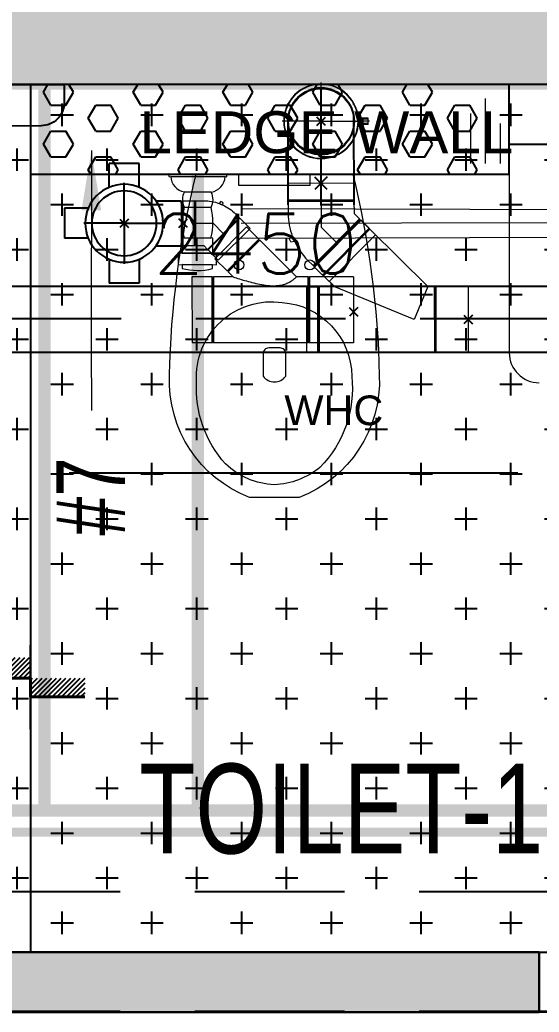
# Model space of a CAD drawing. Header units: millimetres. Extents: x 1135099 to 1230264, y -5736945 to -5695799.
# Drawn here: x 1197473 to 1198341, y -5723475 to -5721817 of the extents above; entities that cross this region are included whole.
import ezdxf
from ezdxf.lldxf.tags import DXFTag

# ---------------------------------------------------------------- set-up
doc = ezdxf.new("R2010")
doc.units = ezdxf.units.MM
doc.header["$LTSCALE"] = 1000
doc.header["$MEASUREMENT"] = 0
for name, pattern in [('2BHK-A - FRONT$1$AUDIT_D_120904163729-0', [0]), ('2BHK-A - FRONT$1$HIDDEN', [0.375, 0.25, -0.125]), ('AUDIT_D_120904163729-0', [0]), ('T8(T9 IS SIMILAR) - DIMENSION & TEXTING$0$CENTERX2', [101.6, 63.5, -12.7, 12.7, -12.7]), ('T8(T9 IS SIMILAR) - DIMENSION & TEXTING$0$HIDDEN', [0.375, 0.25, -0.125]), ('T8(T9 IS SIMILAR) - DIMENSION & TEXTING$1$AUDIT_D_120904163729-0', [0]), ('T8(T9 IS SIMILAR)$0$$0$HIDDEN', [0.375, 0.25, -0.125]), ('T8_REFUGE COLUMNS$0$CENTER2', [1.125, 0.75, -0.125, 0.125, -0.125])]:
    doc.linetypes.add(name, pattern=pattern)
doc.layers.get('0').update_dxf_attribs({"linetype": 'AUDIT_D_120904163729-0'})
for name, color, linetype in [('2BHK-A - FRONT$0$$0$LEDGE WALL', 5, 'Continuous'), ('2BHK-A - FRONT$0$A-TOI SUNK 50MM', 8, 'Continuous'), ('2BHK-A - FRONT$0$ANNO', 7, 'Continuous'), ('2BHK-A - FRONT$0$ELEV.', 5, 'Continuous'), ('2BHK-A - FRONT$0$LEDGE WALL', 5, 'Continuous'), ('2BHK-A - FRONT$1$A-HATCH -160', 251, '2BHK-A - FRONT$1$AUDIT_D_120904163729-0'), ('2BHK-A - FRONT$1$APT PLANS-typ$0$TILEDROP', 3, 'Continuous'), ('T8(T9 IS SIMILAR) - DIMENSION & TEXTING$0$A-DIMENSIONS', 2, 'T8(T9 IS SIMILAR) - DIMENSION & TEXTING$0$HIDDEN'), ('T8(T9 IS SIMILAR) - DIMENSION & TEXTING$0$A-PLUMBING', 7, 'T8(T9 IS SIMILAR) - DIMENSION & TEXTING$1$AUDIT_D_120904163729-0'), ('T8(T9 IS SIMILAR) - DIMENSION & TEXTING$0$pl-110 dia soil pipe', 1, 'Continuous'), ('T8(T9 IS SIMILAR) - DIMENSION & TEXTING$0$pl-110 dia soil pipe1', 1, 'Continuous'), ('T8(T9 IS SIMILAR) - DIMENSION & TEXTING$0$pl-75 dia waste pipe', 3, 'Continuous'), ('T8(T9 IS SIMILAR) - DIMENSION & TEXTING$0$PL-FITTINGS', 5, 'Continuous'), ('T8(T9 IS SIMILAR) - DIMENSION & TEXTING$0$U-TI-75MM WASTE WATER PIPE', 3, 'Continuous'), ('T8(T9 IS SIMILAR) - DIMENSION & TEXTING$0$U-TI-TEXT', 7, 'Continuous'), ('T8(T9 IS SIMILAR) - DIMENSION & TEXTING$0$U-TI-WS', 5, 'Continuous'), ('T8(T9 IS SIMILAR)$0$S-BEAM', 20, 'T8(T9 IS SIMILAR)$0$$0$HIDDEN'), ('T8_REFUGE COLUMNS$0$A-CENTERLINE', 193, 'T8_REFUGE COLUMNS$0$CENTER2'), ('T8_REFUGE COLUMNS$1$A-RCC COLS', 3, 'Continuous'), ('T8_TYPICAL COLUMNS$0$A-RCC COLS', 3, 'Continuous')]:
    doc.layers.add(name, color=color, linetype=linetype)
for name, color, linetype, lineweight in [('2BHK-A - FRONT$1$$0$a-TOI-fixtures', 251, 'Continuous', 0), ('2BHK-A - FRONT$1$a-TOI-fixtures', 251, 'Continuous', 0), ('2BHK-A - FRONT$1$A-WALL- 160', 6, 'Continuous', 30), ('T8(T9 IS SIMILAR) - DIMENSION & TEXTING$0$furn-1', 7, 'Continuous', 0), ('T8(T9 IS SIMILAR) - DIMENSION & TEXTING$0$pl-50dia waste pipe1', 6, 'Continuous', 0), ('T8(T9 IS SIMILAR) - DIMENSION & TEXTING$0$U-TI-FIXTURE', 161, 'Continuous', 25), ('T8(T9 IS SIMILAR) - DIMENSION & TEXTING$0$U-TI-WS-HOT', 1, 'T8(T9 IS SIMILAR) - DIMENSION & TEXTING$0$DASHDOT', 30), ('T8(T9 IS SIMILAR) - DIMENSION & TEXTING$1$a-Text', 4, 'Continuous', 0), ('T8(T9 IS SIMILAR) - DIMENSION & TEXTING$1$R0-18-10-2014-T1-1st Podium Floor Plan$0$Text', 2, 'Continuous', 0), ('T8(T9 IS SIMILAR)$0$D&W', 8, 'Continuous', 25)]:
    doc.layers.add(name, color=color, linetype=linetype, lineweight=lineweight)
doc.layers.add('A-RERA CARPET AREA', color=30, linetype='Continuous', plot=False)
doc.layers.add('T8(T9 IS SIMILAR) - DIMENSION & TEXTING$0$GEB-BEZUG', color=2, linetype='Continuous', lineweight=25, true_color=0xffff00)
doc.layers.add('T8_REFUGE COLUMNS$1$COL-HATCH', color=7, linetype='Continuous', lineweight=25, true_color=0xa3a3a3)
doc.styles.add('2BHK-A - FRONT$0$arial', font='sanss___.ttf')
doc.styles.add('T8(T9 IS SIMILAR) - DIMENSION & TEXTING$0$arial', font='sanss___.ttf')
doc.styles.add('T8(T9 IS SIMILAR) - DIMENSION & TEXTING$0$Romans 1', font='romans.shx', dxfattribs={"height": 100})
doc.styles.add('T8(T9 IS SIMILAR) - DIMENSION & TEXTING$1$ARIAL ARROW', font='swisscl.ttf')
doc.styles.add('T8(T9 IS SIMILAR) - DIMENSION & TEXTING$1$Tahoma', font='tahoma.ttf')
tags = doc.linetypes.add('T8(T9 IS SIMILAR) - DIMENSION & TEXTING$0$DASHDOT', pattern=[1, 0.5, -0.25, 0, -0.25]).pattern_tags.tags
tags[10:11] = [DXFTag(74, 4), DXFTag(75, 0), DXFTag(340, '0'), DXFTag(46, 1.0), DXFTag(50, 0.0), DXFTag(44, 0.0), DXFTag(45, 0.0)]
tags[8:9] = [DXFTag(74, 4), DXFTag(75, 0), DXFTag(340, '0'), DXFTag(46, 1.0), DXFTag(50, 0.0), DXFTag(44, 0.0), DXFTag(45, 0.0)]
tags[6:7] = [DXFTag(74, 4), DXFTag(75, 0), DXFTag(340, '0'), DXFTag(46, 1.0), DXFTag(50, 0.0), DXFTag(44, 0.0), DXFTag(45, 0.0)]
tags[4:5] = [DXFTag(74, 4), DXFTag(75, 0), DXFTag(340, '0'), DXFTag(46, 1.0), DXFTag(50, 0.0), DXFTag(44, 0.0), DXFTag(45, 0.0)]
doc.dimstyles.new('T8(T9 IS SIMILAR) - DIMENSION & TEXTING$0$ALPINE S', dxfattribs={"dimscale": 0, "dimtxt": 100, "dimasz": 75, "dimexe": 0, "dimexo": 0, "dimgap": 75, "dimtad": 1, "dimdec": 0, "dimzin": 0, "dimdsep": 46, "dimtxsty": 'T8(T9 IS SIMILAR) - DIMENSION & TEXTING$0$Romans 1', "dimblk": 'T8(T9 IS SIMILAR) - DIMENSION & TEXTING$0$_ArchTick', "dimcen": 0.09, "dimclrd": 256, "dimclre": 256, "dimclrt": 7, "dimadec": 0, "dimazin": 0, "dimtfac": 1, "dimtdec": 0, "dimtofl": 0, "dimtmove": 1, "dimatfit": 0, "dimldrblk": 'T8(T9 IS SIMILAR) - DIMENSION & TEXTING$0$_Open90', "dimfxl": 1, "dimtolj": 1, "dimtzin": 0, "dimarcsym": 0})
doc.dimstyles.new('T8(T9 IS SIMILAR) - DIMENSION & TEXTING$1$SAMATA STD', dxfattribs={"dimtxt": 100, "dimasz": 50, "dimexe": 50, "dimexo": 50, "dimgap": 10, "dimtad": 0, "dimdec": 0, "dimrnd": 5, "dimzin": 0, "dimdsep": 46, "dimtxsty": 'T8(T9 IS SIMILAR) - DIMENSION & TEXTING$1$Tahoma', "dimblk": 'T8(T9 IS SIMILAR) - DIMENSION & TEXTING$1$_Origin2', "dimcen": -50, "dimdle": 50, "dimclrd": 7, "dimclre": 7, "dimclrt": 7, "dimadec": 0, "dimazin": 0, "dimtfac": 1, "dimtdec": 0, "dimtmove": 1, "dimatfit": 3, "dimfxl": 150, "dimtfill": 1, "dimtolj": 1, "dimtzin": 0, "dimlwd": -1, "dimlwe": -1, "dimarcsym": 0})

# ---------------------------------------------------------------- blocks, each defined once
blk = doc.blocks.new('T8(T9 IS SIMILAR) - DIMENSION & TEXTING$0$_ArchTick')
at = {"color": 0, "linetype": 'ByBlock', "const_width": 0.15}
blk.add_lwpolyline([(-0.5, -0.5), (0.5, 0.5)], dxfattribs=at)
blk = doc.blocks.new('*D603')
at = {"layer": 'T8(T9 IS SIMILAR) - DIMENSION & TEXTING$0$A-DIMENSIONS', "linetype": 'T8(T9 IS SIMILAR) - DIMENSION & TEXTING$0$HIDDEN', "lineweight": -2, "transparency": 16777216}
for p, q in [((1196642.3, -5721924.4), (1196642.3, -5722316.2)), ((1199092.3, -5721924.1), (1199092.3, -5722316.2))]:
    blk.add_line(p, q, dxfattribs=at)
at = {"layer": 'T8(T9 IS SIMILAR) - DIMENSION & TEXTING$0$A-DIMENSIONS', "lineweight": -2, "transparency": 16777216}
blk.add_line((1196642.3, -5722316.2), (1199092.3, -5722316.2), dxfattribs=at)
at = {"layer": 'T8(T9 IS SIMILAR) - DIMENSION & TEXTING$0$A-DIMENSIONS', "linetype": 'ByBlock', "lineweight": -2, "transparency": 16777216, "xscale": 75, "yscale": 75, "zscale": 75, "rotation": 180}
blk.add_blockref('T8(T9 IS SIMILAR) - DIMENSION & TEXTING$0$_ArchTick', (1196642.3, -5722316.2), dxfattribs=at)
at = {"layer": 'T8(T9 IS SIMILAR) - DIMENSION & TEXTING$0$A-DIMENSIONS', "linetype": 'ByBlock', "lineweight": -2, "transparency": 16777216, "xscale": 75, "yscale": 75, "zscale": 75}
blk.add_blockref('T8(T9 IS SIMILAR) - DIMENSION & TEXTING$0$_ArchTick', (1199092.3, -5722316.2), dxfattribs=at)
at = {"layer": 'T8(T9 IS SIMILAR) - DIMENSION & TEXTING$0$A-DIMENSIONS', "color": 7, "linetype": 'ByBlock', "transparency": 16777216, "insert": (1197867.3, -5722191.2), "char_height": 100, "attachment_point": 5, "style": 'T8(T9 IS SIMILAR) - DIMENSION & TEXTING$0$Romans 1'}
blk.add_mtext('\\A1;2450', dxfattribs=at)
blk = doc.blocks.new('T8(T9 IS SIMILAR) - DIMENSION & TEXTING$0$_Open90')
at = {"color": 0, "linetype": 'ByBlock', "lineweight": -2}
for p, q in [((-0.5, 0.5), (0, 0)), ((0, 0), (-1, 0)), ((0, 0), (-0.5, -0.5))]:
    blk.add_line(p, q, dxfattribs=at)
blk = doc.blocks.new('T8(T9 IS SIMILAR) - DIMENSION & TEXTING$0$Einfügepunkt')
at = {"layer": 'T8(T9 IS SIMILAR) - DIMENSION & TEXTING$0$GEB-BEZUG'}
for p, q in [((-7.1, -7.1), (7.1, 7.1)), ((-7.1, 7.1), (7.1, -7.1))]:
    blk.add_line(p, q, dxfattribs=at)
blk = doc.blocks.new('T8(T9 IS SIMILAR) - DIMENSION & TEXTING$0$367.771.16.1_L')
at = {"lineweight": 13, "ltscale": 25}
for p, q in [((-5.2, 78.5), (-5.2, 62.3)), ((-5.2, 78.5), (5.2, 78.5)), ((-3.7, 78.5), (-3.7, 62.4)), ((3.8, 69.5), (-3.7, 69.5)), ((-3.7, 69.5), (-3.7, 62.4)), ((0, 81), (0, 78.5)), ((0, 78.5), (0, 62.3)), ((3.7, 78.5), (3.7, 62.4)), ((3.8, 62.4), (3.8, 69.5)), ((5.2, 78.5), (5.2, 62.3)), ((0, 0), (0, 65)), ((0, 62.3), (0, 59.8)), ((0, 0), (-65, 0)), ((0, 0), (0, -65)), ((0, 0), (65, 0))]:
    blk.add_line(p, q, dxfattribs=at)
for radius in [62.5, 61.8, 56, 55]:
    blk.add_circle((0, 0), radius, dxfattribs=at)
blk.add_blockref('T8(T9 IS SIMILAR) - DIMENSION & TEXTING$0$Einfügepunkt', (0, 0), dxfattribs=at)
blk = doc.blocks.new('T8(T9 IS SIMILAR) - DIMENSION & TEXTING$0$365.045.16.1_A')
at = {"lineweight": 13, "ltscale": 25}
for p, q in [((-61.9, 8.8), (-8.8, 61.9)), ((8.3, 44.7), (-8.8, 61.9)), ((8.3, 44.7), (-44.7, -8.3)), ((-43.7, -9.4), (9.4, 43.7)), ((8.3, 43.7), (-43.7, -8.3)), ((8.3, 43.7), (8.3, 44.7)), ((8.3, 43.7), (9.4, 43.7)), ((15.5, 37.5), (9.4, 43.7)), ((-17.1, 17.1), (-18.9, 18.9)), ((0, 0), (-17.1, 17.1)), ((34.7, 16.5), (30.6, 16)), ((36.3, 12.9), (32.9, 10.3)), ((34.7, 16.5), (36.3, 12.9)), ((-44.7, -8.3), (-61.9, 8.8)), ((-9.2, 9.2), (-11, 11)), ((0, -15.5), (0, 0)), ((-43.7, -8.3), (-44.7, -8.3)), ((-43.7, -8.3), (-43.7, -9.4)), ((-37.5, -15.5), (-43.7, -9.4)), ((-37.5, -29.3), (-37.5, -15.5)), ((0, -29.3), (0, -15.5)), ((37.5, -29.3), (37.5, -15.5)), ((-36.7, -30), (-37.5, -29.3)), ((37.5, -29.3), (-37.5, -29.3)), ((-36.7, -30), (-37.5, -30.7)), ((-37.5, -50), (-37.5, -30.7)), ((-37.5, -30.7), (37.5, -30.7)), ((-36.7, -30), (36.8, -30)), ((0, -31.8), (0, -29.3)), ((36.8, -30), (37.5, -29.3)), ((36.8, -30), (37.5, -30.7)), ((37.5, -50), (37.5, -30.7)), ((-37.5, -50), (37.5, -50)), ((0, -50), (-2.5, -50)), ((0, -50), (0, -47.5)), ((0, -50), (0, -52.5)), ((0, -50), (2.5, -50))]:
    blk.add_line(p, q, dxfattribs=at)
for start, end in [(24.8604, 45), (0, 20.1396)]:
    blk.add_arc((-37.5, -15.5), 75, start, end, dxfattribs=at)
blk.add_open_spline([(32.9, 10.3), (32.9, 10.3), (32.9, 10.3), (32.8, 10.5), (32.8, 10.6), (32.6, 11), (32.4, 11.3), (32.2, 11.9), (32.1, 12.1), (31.9, 12.6), (31.8, 12.8), (31.6, 13.2), (31.6, 13.4), (31.4, 13.8), (31.3, 14), (31.1, 14.6), (31, 14.9), (30.8, 15.4), (30.7, 15.6), (30.6, 15.9), (30.6, 16), (30.6, 16)], degree=3, knots=[-0.9758327, -0.9758327, -0.9758327, -0.9758327, -0.8930469, -0.8930469, -0.7796093, -0.7796093, -0.6561479, -0.6561479, -0.5667077, -0.5667077, -0.5007206, -0.5007206, -0.4380575, -0.4380575, -0.3616519, -0.3616519, -0.247098, -0.247098, -0.1245121, -0.1245121, 0, 0, 0, 0], dxfattribs=at)
blk.add_blockref('T8(T9 IS SIMILAR) - DIMENSION & TEXTING$0$Einfügepunkt', (0, -50), dxfattribs=at)
blk = doc.blocks.new('T8(T9 IS SIMILAR) - DIMENSION & TEXTING$0$367.135.16.1_A')
at = {"lineweight": 13, "ltscale": 25}
for p, q in [((-55, 251.1), (-55, 270)), ((-55, 270), (55, 270)), ((55, 251.1), (55, 270)), ((-166.2, 178.4), (-88.4, 256.2)), ((-88.4, 256.2), (-75, 242.8)), ((-53.9, 250), (-55, 251.1)), ((55, 251.1), (-55, 251.1)), ((-53.9, 250), (-55, 248.9)), ((-55, 222.8), (-55, 248.9)), ((-55, 248.9), (55, 248.9)), ((53.9, 250), (-53.9, 250)), ((53.9, 250), (55, 251.1)), ((53.9, 250), (55, 248.9)), ((55, 56.1), (55, 248.9)), ((-75, 242.8), (-152.8, 165)), ((-151.3, 163.5), (-73.5, 241.3)), ((-75, 241.3), (-151.3, 165)), ((-75, 241.3), (-75, 242.8)), ((-75, 241.3), (-73.5, 241.3)), ((-73.5, 241.3), (-55, 222.8)), ((0, 90), (-55, 222.8)), ((-166.2, 178.4), (-152.8, 165)), ((-151.3, 165), (-152.8, 165)), ((-151.3, 165), (-151.3, 163.5)), ((-151.3, 163.5), (-55, 67.2)), ((-55, 67.2), (0, 90)), ((-55, 56.1), (-55, 67.2)), ((-53.9, 55), (-55, 56.1)), ((55, 56.1), (-55, 56.1)), ((-53.9, 55), (-55, 53.9)), ((-55, 0), (-55, 53.9)), ((-55, 53.9), (55, 53.9)), ((-53.9, 55), (53.9, 55)), ((53.9, 55), (55, 56.1)), ((53.9, 55), (55, 53.9)), ((55, 0), (55, 53.9)), ((-55, 0), (55, 0))]:
    blk.add_line(p, q, dxfattribs=at)
blk.add_blockref('T8(T9 IS SIMILAR) - DIMENSION & TEXTING$0$Einfügepunkt', (0, 0), dxfattribs=at)
blk = doc.blocks.new('T8(T9 IS SIMILAR) - DIMENSION & TEXTING$0$388.001.00.1_G')
at = {"layer": 'T8(T9 IS SIMILAR) - DIMENSION & TEXTING$0$U-TI-75MM WASTE WATER PIPE', "ltscale": 5}
for p, q in [((-25.1, 60.1), (-25.1, 100)), ((-25.1, 100), (25.1, 100)), ((25.1, 60.1), (25.1, 100)), ((0, 0), (0, 67.6)), ((-60.1, 25.1), (-100, 25.1)), ((-100, -25.1), (-100, 25.1)), ((60.1, 25.1), (100, 25.1)), ((100, -25.1), (100, 25.1)), ((0, 0), (-67.6, 0)), ((0, 0), (0, 2.5)), ((0, 0), (0, -67.6)), ((0, 0), (67.6, 0)), ((0, 0), (-2.5, 0)), ((0, 0), (0, -2.5)), ((0, 0), (2.5, 0)), ((-60.1, -25.1), (-100, -25.1)), ((60.1, -25.1), (100, -25.1)), ((-37.7, -53.1), (-37.7, -95)), ((37.7, -53.1), (37.7, -95))]:
    blk.add_line(p, q, dxfattribs=at)
for radius in [65.1, 54.2]:
    blk.add_circle((0, 0), radius, dxfattribs=at)
blk.add_ellipse((0, -95), major_axis=(37.7, 0), ratio=0.026177, start_param=3.141593, end_param=6.283185, dxfattribs=at)
blk.add_blockref('T8(T9 IS SIMILAR) - DIMENSION & TEXTING$0$Einfügepunkt', (0, 0), dxfattribs=at)
blk = doc.blocks.new('T8(T9 IS SIMILAR) - DIMENSION & TEXTING$0$367.125.16.1_A')
at = {"lineweight": 13, "ltscale": 25}
for p, q in [((-73.7, 161.5, -0.8), (-73.7, 195.4, -0.8)), ((-73.7, 195.4, -0.8), (36.3, 195.4, -0.8)), ((36.3, 161.5, -0.8), (36.3, 195.4, -0.8)), ((-157.1, 104.1), (-104.1, 157.1)), ((-104.1, 157.1), (-83.6, 136.6)), ((-72.6, 160.4, -0.8), (-73.7, 161.5, -0.8)), ((36.3, 161.5, -0.8), (-73.7, 161.5, -0.8)), ((-72.6, 160.4, -0.8), (-73.7, 159.3, -0.8)), ((-73.7, 126.7, -0.8), (-73.7, 159.3, -0.8)), ((-73.7, 159.3, -0.8), (36.3, 159.3, -0.8)), ((35.2, 160.4, -0.8), (-72.6, 160.4, -0.8)), ((35.2, 160.4, -0.8), (36.3, 161.5, -0.8)), ((35.2, 160.4, -0.8), (36.3, 159.3, -0.8)), ((36.3, 1.5, -0.8), (36.3, 159.3, -0.8)), ((-83.6, 136.6), (-136.6, 83.6)), ((-135.1, 82.1), (-82.1, 135.1)), ((-83.6, 135.1), (-135.1, 83.6)), ((-83.6, 135.1), (-83.6, 136.6)), ((-83.6, 135.1), (-82.1, 135.1)), ((-82.1, 135.1), (-73.7, 126.7)), ((-157.1, 104.1), (-136.6, 83.6)), ((-135.1, 83.6), (-136.6, 83.6)), ((-135.1, 83.6), (-135.1, 82.1)), ((-135.1, 82.1), (-73.6, 20.6)), ((-73.7, 1.5, -0.8), (-73.7, 20.7, 0.1)), ((-72.6, 0.4, -0.8), (-73.7, 1.5, -0.8)), ((36.3, 1.5, -0.8), (-73.7, 1.5, -0.8)), ((-72.6, 0.4, -0.8), (-73.7, -0.7, -0.8)), ((-72.6, 0.4, -0.8), (35.2, 0.4, -0.8)), ((35.2, 0.4, -0.8), (36.3, 1.5, -0.8)), ((35.2, 0.4, -0.8), (36.3, -0.7, -0.8)), ((-73.7, -74.6, -0.8), (-73.7, -0.7, -0.8)), ((-73.7, -0.7, -0.8), (36.3, -0.7, -0.8)), ((36.3, -74.6, -0.8), (36.3, -0.7, -0.8)), ((-73.7, -74.6, -0.8), (36.3, -74.6, -0.8))]:
    blk.add_line(p, q, dxfattribs=at)
blk.add_open_spline([(-73.7, 126.7, 0.1), (-73.7, 126.7, 0.1), (-73.5, 126.2, 0.1), (-72.9, 124.3, 0.1), (-72.5, 123, 0.1), (-71, 118.3, 0.1), (-69.7, 114, 0.1), (-67.4, 106.3, 0.1), (-66.3, 102.4, 0.1), (-64.2, 94.2, 0.1), (-63.1, 89.9, 0.1), (-61.2, 81.1, 0.1), (-60.4, 76.6, 0.1), (-59.3, 67.7, 0.1), (-58.9, 63.3, 0.1), (-58.9, 56.2, 0.1), (-59.1, 53.3, 0.1), (-59.8, 47.7, 0.1), (-60.3, 44.9, 0.1), (-61.8, 39.7, 0.1), (-62.7, 37.2, 0.1), (-64.8, 32.9, 0.1), (-65.9, 30.9, 0.1), (-67.8, 27.9, 0.1), (-68.7, 26.6, 0.1), (-70.4, 24.4, 0.1), (-71.2, 23.5, 0.1), (-72.4, 22.1, 0.1), (-72.9, 21.5, 0.1), (-73.5, 20.8, 0.1), (-73.7, 20.7, 0.1), (-73.7, 20.7, 0.1)], degree=3, knots=[8.222625, 8.222625, 8.222625, 8.222625, 8.980345, 8.980345, 9.738065, 9.738065, 11.253506, 11.253506, 12.551442, 12.551442, 13.849378, 13.849378, 15.147314, 15.147314, 16.44525, 16.44525, 17.266568, 17.266568, 18.087887, 18.087887, 18.909205, 18.909205, 19.730524, 19.730524, 20.43574, 20.43574, 21.140957, 21.140957, 21.846174, 21.846174, 22.551391, 22.551391, 22.551391, 22.551391], dxfattribs=at)
blk.add_blockref('T8(T9 IS SIMILAR) - DIMENSION & TEXTING$0$Einfügepunkt', (-15.4, -74.6, 0.1), dxfattribs=at)
blk = doc.blocks.new('T8(T9 IS SIMILAR) - DIMENSION & TEXTING$0$TT')
at = {"layer": 'T8(T9 IS SIMILAR) - DIMENSION & TEXTING$0$furn-1', "color": 7}
for points in [[(107723.9735, -2189.2226), (107723.9735, -2189.2267), (107723.9407, -2189.2268), (107723.9407, -2189.2227, -0.125089)], [(107723.9715, -2189.2554, -0.124286), (107723.9716, -2189.2882), (107723.9429, -2189.2883, -0.124286), (107723.9428, -2189.2555)], [(107723.9716, -2189.2882, -0.25), (107723.9717, -2189.3046), (107723.9429, -2189.3047, -0.25), (107723.9429, -2189.2883)], [(107723.9717, -2189.3046, -0.353887), (107723.9865, -2189.321), (107723.9282, -2189.3212, -0.353887), (107723.9429, -2189.3047)]]:
    blk.add_lwpolyline(points, format="xyb", close=True, dxfattribs=at)
for points in [[(107723.9776, -2189.2267), (107723.9776, -2189.239), (107723.9735, -2189.239), (107723.9407, -2189.2391), (107723.9366, -2189.2391), (107723.9366, -2189.2268)], [(107723.9735, -2189.239), (107723.9736, -2189.2554), (107723.9408, -2189.2555), (107723.9407, -2189.2391)], [(107723.9885, -2189.321), (107723.9885, -2189.3236), (107723.9262, -2189.3238), (107723.9262, -2189.3212)]]:
    blk.add_lwpolyline(points, close=True, dxfattribs=at)
blk = doc.blocks.new('T8(T9 IS SIMILAR) - DIMENSION & TEXTING$0$A$C77D62699')
at = {"layer": 'T8(T9 IS SIMILAR) - DIMENSION & TEXTING$0$pl-110 dia soil pipe1', "color": 12, "linetype": 'T8(T9 IS SIMILAR) - DIMENSION & TEXTING$0$CENTERX2'}
blk.add_line((-9475.8, -8252.1, 0.8), (-9475.9, -8058.1, 0.8), dxfattribs=at)
at = {"layer": 'T8(T9 IS SIMILAR) - DIMENSION & TEXTING$0$pl-110 dia soil pipe1'}
for p, q in [((-9530.9, -8084.6, 0.8), (-9530.9, -8083.1, 0.8)), ((-9420.9, -8084.4, 0.8), (-9420.9, -8082.9, 0.8)), ((-9530.8, -8252.3, 0.8), (-9530.9, -8102.3, 0.8)), ((-9420.8, -8252, 0.8), (-9420.9, -8101.9, 0.8)), ((-10095.9, -8388.1, 1.4), (-8046.3, -8388, 0.2)), ((-10056.5, -8498.3, 0.8), (-8021.1, -8498, 0.2))]:
    blk.add_line(p, q, dxfattribs=at)
at = {"layer": 'T8(T9 IS SIMILAR) - DIMENSION & TEXTING$0$pl-110 dia soil pipe1', "ltscale": 0.1}
blk.add_circle((-9475.8, -8112.7, 0.8), 55, dxfattribs=at)
at = {"layer": 'T8(T9 IS SIMILAR) - DIMENSION & TEXTING$0$pl-50dia waste pipe1', "color": 12, "linetype": 'T8(T9 IS SIMILAR) - DIMENSION & TEXTING$0$CENTERX2'}
blk.add_line((-9200.8, -8183.1, 0.8), (-9200.8, -8074.5, 0.9), dxfattribs=at)
at = {"layer": 'T8(T9 IS SIMILAR) - DIMENSION & TEXTING$0$pl-50dia waste pipe1'}
for p, q in [((-9225.8, -8183.1, 0.8), (-9225.8, -8099.5, 0.9)), ((-9175.8, -8183.1, 0.8), (-9175.8, -8116.6, 0.8))]:
    blk.add_line(p, q, dxfattribs=at)
at = {"layer": 'T8(T9 IS SIMILAR) - DIMENSION & TEXTING$0$pl-50dia waste pipe1', "elevation": 0.8}
for points in [[(-9609.1, -8258.1), (-9036.2, -8259.9)], [(-9609.1, -8308.1), (-9036.6, -8306.4)]]:
    blk.add_lwpolyline(points, dxfattribs=at)
at = {"layer": 'T8(T9 IS SIMILAR) - DIMENSION & TEXTING$0$pl-50dia waste pipe1', "color": 12, "linetype": 'T8(T9 IS SIMILAR) - DIMENSION & TEXTING$0$CENTERX2', "elevation": 0.8}
blk.add_lwpolyline([(-9609.1, -8283.1), (-9036.4, -8281.4)], dxfattribs=at)
at = {"layer": 'T8(T9 IS SIMILAR) - DIMENSION & TEXTING$0$U-TI-FIXTURE', "color": 7, "elevation": 0.7}
blk.add_lwpolyline([(-9943.6, -8120.2), (-10115.7, -8121.2, -0.414214), (-10154.8, -8082.5), (-10155, -8051.2), (-9905.1, -8051.2), (-9905, -8081.1, -0.414214)], format="xyb", close=True, dxfattribs=at)
at = {"layer": 'T8(T9 IS SIMILAR) - DIMENSION & TEXTING$0$U-TI-WS', "lineweight": 40, "ltscale": 0.01, "const_width": 20.5, "elevation": 0.7}
blk.add_lwpolyline([(-8125.3, -8022.5), (-7984.5, -8022.5), (-7984.5, -9264), (-10215.3, -9264), (-10215.3, -8051.1)], dxfattribs=at)
at = {"layer": 'T8(T9 IS SIMILAR) - DIMENSION & TEXTING$0$U-TI-WS', "lineweight": 40, "ltscale": 0.01, "const_width": 20.5}
for points in [[(-9937.8, -8051.5), (-9937.8, -9264)], [(-9681.7, -8203.1), (-9681.7, -9264)]]:
    blk.add_lwpolyline(points, dxfattribs=at)
at = {"layer": 'T8(T9 IS SIMILAR) - DIMENSION & TEXTING$0$U-TI-WS-HOT', "ltscale": 0.1, "const_width": 15, "elevation": 0.7}
blk.add_lwpolyline([(-7776.6, -8026.6), (-7776.6, -9300.3), (-10452, -9300.3), (-10452, -8051.1)], dxfattribs=at)
at = {"layer": 'T8(T9 IS SIMILAR) - DIMENSION & TEXTING$0$furn-1', "xscale": -1559.587183977623, "yscale": 1559.587183977623, "zscale": 1559.587183977623, "rotation": 179.775067412385}
blk.add_blockref('T8(T9 IS SIMILAR) - DIMENSION & TEXTING$0$TT', (-168026694.7, -2763061.6), dxfattribs=at)
at = {"layer": 'T8(T9 IS SIMILAR) - DIMENSION & TEXTING$0$pl-110 dia soil pipe', "ltscale": 0.1}
for name, p, xscale, yscale, zscale, rotation in [('T8(T9 IS SIMILAR) - DIMENSION & TEXTING$0$367.771.16.1_L', (-9475.8, -8112.7, 0.8), -1.000020158935082, 1.000020158935082, 1.000020158935082, 270), ('T8(T9 IS SIMILAR) - DIMENSION & TEXTING$0$365.045.16.1_A', (-9475.7, -8289.5, 0.8), 1.466696233104787, 1.466696233104787, 1.466696233104787, 180.195738718078), ('T8(T9 IS SIMILAR) - DIMENSION & TEXTING$0$367.135.16.1_A', (-9230.1, -8443.7, 0.8), -1.00002015893508, 1.00002015893508, 1.00002015893508, 90.2000659920943), ('T8(T9 IS SIMILAR) - DIMENSION & TEXTING$0$367.125.16.1_A', (-9496.1, -8446.3, 1.4), -1.000020158935083, 1.000020158935082, 1.000020158935082, 90.01935599515092)]:
    blk.add_blockref(name, p, dxfattribs=dict(at, xscale=xscale, yscale=yscale, zscale=zscale, rotation=rotation))
at = {"layer": 'T8(T9 IS SIMILAR) - DIMENSION & TEXTING$0$pl-75 dia waste pipe', "ltscale": 0.1, "xscale": -1.000020158935082, "yscale": 1.000020158935082, "zscale": 1.000020158935082, "rotation": 270.0193559951509}
blk.add_blockref('T8(T9 IS SIMILAR) - DIMENSION & TEXTING$0$365.045.16.1_A', (-9656.4, -8282.9, 0.5), dxfattribs=at)
at = {"layer": 'T8(T9 IS SIMILAR) - DIMENSION & TEXTING$0$PL-FITTINGS', "xscale": -1.000020158935082, "yscale": 1.000020158935082, "zscale": 1.000020158935082, "rotation": 90.00003570727506}
blk.add_blockref('T8(T9 IS SIMILAR) - DIMENSION & TEXTING$0$388.001.00.1_G', (-9804.8, -8283.1, 0.8), dxfattribs=at)
at = {"layer": 'T8(T9 IS SIMILAR) - DIMENSION & TEXTING$0$U-TI-TEXT', "style": 'T8(T9 IS SIMILAR) - DIMENSION & TEXTING$0$arial'}
blk.add_text('WHC', height=49.53, rotation=359.9999, dxfattribs=at).set_placement((-9537.1, -8620.3, 1.3))
blk = doc.blocks.new('T8(T9 IS SIMILAR) - DIMENSION & TEXTING$1$_Origin2')
at = {"color": 0, "linetype": 'ByBlock', "lineweight": -2}
blk.add_line((-0.5, 0), (-1, 0), dxfattribs=at)
for radius in [0.5, 0.25]:
    blk.add_circle((0, 0), radius, dxfattribs=at)
blk = doc.blocks.new('T8_REFUGE COLUMNS')
at = {"layer": 'T8_REFUGE COLUMNS$1$COL-HATCH', "linetype": 'ByBlock'}
h = blk.add_hatch(color=256, dxfattribs=at)
h.dxf.hatch_style = 1
h.paths.add_polyline_path([(1196642.1, -5721924.9), (1199252.1, -5721924.9), (1199252.1, -5721674.9), (1196642.1, -5721674.9)])
at = {"layer": 'T8_REFUGE COLUMNS$0$A-CENTERLINE'}
blk.add_line((1217431.8, -5722574.9), (1182156.9, -5722574.9), dxfattribs=at)
at = {"layer": 'T8_REFUGE COLUMNS$1$A-RCC COLS', "linetype": 'ByBlock'}
blk.add_lwpolyline([(1196642.1, -5721924.9), (1199252.1, -5721924.9), (1199252.1, -5721674.9), (1196642.1, -5721674.9)], close=True, dxfattribs=at)
blk = doc.blocks.new('T8_TYPICAL COLUMNS')
at = {"layer": 'T8_TYPICAL COLUMNS$0$A-RCC COLS', "linetype": 'ByBlock'}
blk.add_blockref('T8_REFUGE COLUMNS', (0, 0), dxfattribs=at)
blk = doc.blocks.new('2BHK-A - FRONT$0$EWC 1-flat-3')
at = {"layer": '2BHK-A - FRONT$1$a-TOI-fixtures', "ltscale": 1.5}
blk.add_line((130.9, 0), (-130.9, 0), dxfattribs=at)
for points in [[(-130.9, 0, -0.055103), (-175.3, 336.2, -0.321827), (-41.6, 540), (41.6, 540, -0.321827), (175.3, 336.2, -0.055103), (130.9, 0, -27.681239)], [(-13.2, 214.3, -0.391448), (-129.3, 337.7, -0.224585), (-76.1, 489.9, -0.160675), (0, 518.7, -0.183016), (81.6, 484.1, -0.201424), (130, 346.4, -0.474507), (-13.2, 214.3, -2.927417)], [(-9.5, 290.2), (9.5, 290.2, 0.414214), (18.9, 299.7), (18.9, 337.6, 0.5), (-18.9, 337.6), (-18.9, 299.7, 0.414214), (-9.5, 290.2, 0.530498)]]:
    blk.add_lwpolyline(points, format="xyb", dxfattribs=at)
at = {"layer": '2BHK-A - FRONT$1$a-TOI-fixtures'}
blk.add_lwpolyline([(-59.2, 0), (-59.2, 18.9), (59.2, 18.9), (59.2, 0)], close=True, dxfattribs=at)
at = {"layer": '2BHK-A - FRONT$1$a-TOI-fixtures', "ltscale": 1.5}
for centre in [(-59.2, 151.6), (59.2, 151.6)]:
    blk.add_circle(centre, 8.31, dxfattribs=at)
blk = doc.blocks.new('2BHK-A - FRONT$1$TILE DROP -x')
at = {"layer": '2BHK-A - FRONT$1$APT PLANS-typ$0$TILEDROP'}
h = blk.add_hatch(dxfattribs=at)
h.set_pattern_fill('ACET-2D-ANSI31', color=8, scale=90, angle=90, style=0)
h.set_pattern_definition([(135, (-851695.914, 5365039.183), (-7.954951288, -7.954951288), [])])
h.paths.add_polyline_path([(-58323.9, -19205.9), (-58323.9, -19023.7), (-58261.5, -19023.7), (-58261.5, -19205.9)])
edge = h.paths.add_edge_path()
edge.add_line((-58323.9, -19381.2), (-58393.7, -19381.2))
edge.add_line((-58323.9, -19205.9), (-58323.9, -19381.2))
edge.add_line((-58393.1, -19205.9), (-58323.9, -19205.9))
edge.add_line((-58393.1, -19381.2), (-58393.1, -19205.9))
at = {"layer": '2BHK-A - FRONT$1$APT PLANS-typ$0$TILEDROP', "color": 1}
blk.add_line((-58153.9, -19205.9), (-58434, -19205.9), dxfattribs=at)
at = {"layer": '2BHK-A - FRONT$1$APT PLANS-typ$0$TILEDROP', "color": 20, "const_width": 10}
for points in [[(-58261.5, -19205.9), (-58261.5, -19023.7)], [(-58323.9, -19381.2), (-58323.9, -19205.9)], [(-58323.9, -19205.9), (-58261.5, -19205.9)]]:
    blk.add_lwpolyline(points, dxfattribs=at)
blk = doc.blocks.new('2BHK-A - FRONT')
at = {"layer": '2BHK-A - FRONT$0$A-TOI SUNK 50MM'}
h = blk.add_hatch(dxfattribs=at)
h.set_pattern_fill('CROSS', color=256, scale=300, style=0)
h.set_pattern_definition([(0, (0, -0.9), (75, 75), [37.5, -112.5]), (90, (18.75, -19.65), (-75, 75), [37.5, -112.5])])
h.paths.add_polyline_path([(1142149.5, -5723374.6), (1144599.5, -5723374.6), (1144599.5, -5721924.9), (1142149.5, -5721924.9)])
h.paths.add_polyline_path([(1148199.2, -5723374.6), (1145949.5, -5723374.6), (1145949.5, -5721924.9), (1148199.2, -5721924.9)])
at = {"layer": '2BHK-A - FRONT$1$A-HATCH -160', "linetype": 'ByBlock'}
h = blk.add_hatch(dxfattribs=at)
h.set_pattern_fill('ZIGZAG', color=256, scale=250)
h.set_pattern_definition([(0, (0, 0), (31.25, 31.25), [31.25, -31.25]), (90, (31.25, 0), (-31.25, 31.25), [31.25, -31.25])])
h.paths.add_polyline_path([(1142149.5, -5723474.6), (1143849.6, -5723474.6), (1143849.6, -5723374.6), (1142149.5, -5723374.6)])
h.paths.add_polyline_path([(1144889.5, -5724474.6), (1144889.5, -5724574.6), (1147099.5, -5724574.6), (1147099.5, -5724474.6), (1145949.5, -5724474.2), (1145949.5, -5724374.2), (1145849.5, -5724374.2), (1145849.5, -5724474.6)])
h.paths.add_polyline_path([(1145949.5, -5723374.2), (1146849.2, -5723374.2), (1146849.2, -5723474.2), (1145949.5, -5723474.2)])
h.paths.add_polyline_path([(1147599.2, -5723474.2), (1148199.2, -5723474.2), (1148199.2, -5723374.2), (1147599.2, -5723374.2)])
h.paths.add_polyline_path([(1150399.5, -5721024.5), (1150499.5, -5721024.5), (1150499.5, -5721774.2), (1150399.5, -5721774.2)])
h.paths.add_polyline_path([(1150399.5, -5720124.5), (1150499.5, -5720124.5), (1150499.5, -5719224.6), (1150399.5, -5719224.6)])
h.paths.add_polyline_path([(1145549.4, -5721674.6), (1145649.4, -5721674.6), (1145649.4, -5721174.6), (1145649.4, -5721174.6), (1145649.4, -5721073.7), (1145549.4, -5721073.9)])
h.paths.add_polyline_path([(1148199.5, -5728684.2), (1148934.5, -5728684.2), (1148934.5, -5728584.2), (1148199.5, -5728584.2)])
h.paths.add_polyline_path([(1148449.5, -5721774.6), (1148849.5, -5721774.6), (1148849.5, -5721674.6), (1148449.5, -5721674.6)])
h.paths.add_polyline_path([(1150149.5, -5721674.6), (1150399.5, -5721674.6), (1150399.5, -5721774.6), (1150149.5, -5721774.6)])
h = blk.add_hatch(dxfattribs=at)
h.set_pattern_fill('HEX', color=256, scale=200)
h.paths.add_polyline_path([(1143749.5, -5722074.9), (1143749.5, -5721924.9), (1142999.6, -5721924.9), (1142999.6, -5722074.9)])
at = {"linetype": 'ByBlock'}
blk.add_lwpolyline([(1144599.5, -5723474.6), (1143849.5, -5723474.6), (1143849.5, -5723374.6), (1144599.5, -5723374.6)], close=True, dxfattribs=at)
at = {"layer": '2BHK-A - FRONT$0$$0$LEDGE WALL', "linetype": '2BHK-A - FRONT$1$HIDDEN', "ltscale": 0.5}
blk.add_line((1143799.5, -5722024.9), (1144599.6, -5722024.9), dxfattribs=at)
at = {"layer": '2BHK-A - FRONT$0$A-TOI SUNK 50MM'}
blk.add_line((1143849.5, -5723374.6), (1144599.5, -5723374.6), dxfattribs=at)
blk.add_lwpolyline([(1142149.5, -5723374.6), (1144599.5, -5723374.6), (1144599.5, -5721924.9), (1142149.5, -5721924.9)], close=True, dxfattribs=at)
at = {"layer": '2BHK-A - FRONT$0$ELEV.'}
blk.add_line((1142999.6, -5721924.9), (1142999.6, -5723374.6), dxfattribs=at)
at = {"layer": '2BHK-A - FRONT$0$LEDGE WALL'}
blk.add_lwpolyline([(1143799.5, -5722074.9), (1143799.5, -5721924.9), (1142999.6, -5721924.9), (1142999.6, -5722074.9)], close=True, dxfattribs=at)
at = {"layer": '2BHK-A - FRONT$1$a-TOI-fixtures'}
for q in [(1144584.5, -5721924.9), (1143799.5, -5722373.2)]:
    blk.add_line((1143799.5, -5721924.9), q, dxfattribs=at)
blk.add_arc((1143849.5, -5722373.2), 50, 180, 270, dxfattribs=at)
at = {"layer": '2BHK-A - FRONT$1$A-WALL- 160', "linetype": 'ByBlock'}
for p, q in [((1142149.5, -5723374.6), (1143849.5, -5723374.6)), ((1143849.5, -5723474.6), (1143849.5, -5723374.6)), ((1142149.5, -5723474.6), (1143849.5, -5723474.6))]:
    blk.add_line(p, q, dxfattribs=at)
at = {"layer": '2BHK-A - FRONT$0$A-TOI SUNK 50MM', "xscale": 0.4999999999999999, "yscale": 0.4999999999999999, "zscale": 0.4999999999999999, "rotation": 269.9996795902024}
blk.add_blockref('2BHK-A - FRONT$1$TILE DROP -x', (1152602.3, -5752078.8), dxfattribs=at)
at = {"layer": '2BHK-A - FRONT$1$$0$a-TOI-fixtures', "extrusion": (0, 0, -1), "xscale": -1, "zscale": -1, "rotation": 180}
blk.add_blockref('2BHK-A - FRONT$0$EWC 1-flat-3', (-1143407.1, -5722074.9, 0), dxfattribs=at)
at = {"layer": '2BHK-A - FRONT$0$ANNO', "insert": (1143181.6, -5721969.8), "char_height": 70, "width": 2352.206, "attachment_point": 1, "style": '2BHK-A - FRONT$0$arial'}
blk.add_mtext('LEDGE WALL', dxfattribs=at)
blk = doc.blocks.new('T8(T9 IS SIMILAR)')
at = {"layer": 'T8(T9 IS SIMILAR)$0$S-BEAM'}
for p, q in [((1196642, -5723273.5, 0.1), (1202691.6, -5723273.5, 0.1)), ((1196642, -5723473.5, 0.1), (1202691.4, -5723473.5, 0.1))]:
    blk.add_line(p, q, dxfattribs=at)
at = {"layer": 'T8(T9 IS SIMILAR)$0$D&W', "linetype": 'ByBlock'}
for name, p in [('T8_TYPICAL COLUMNS', (0, 0)), ('2BHK-A - FRONT', (54492.8, -0.4))]:
    blk.add_blockref(name, p, dxfattribs=at)
blk = doc.blocks.new('T8(T9 IS SIMILAR) - DIMENSION & TEXTING')
at = {"layer": 'T8(T9 IS SIMILAR) - DIMENSION & TEXTING$0$A-PLUMBING', "linetype": 'ByBlock'}
blk.add_blockref('T8(T9 IS SIMILAR) - DIMENSION & TEXTING$0$A$C77D62699', (1207452.3, -5713874), dxfattribs=at)
at = {"layer": 'T8(T9 IS SIMILAR) - DIMENSION & TEXTING$1$a-Text', "style": 'T8(T9 IS SIMILAR) - DIMENSION & TEXTING$1$ARIAL ARROW'}
blk.add_text('TOILET-1', height=150, dxfattribs=at).set_placement((1197672.6, -5723209.9))
at = {"layer": 'T8(T9 IS SIMILAR) - DIMENSION & TEXTING$1$R0-18-10-2014-T1-1st Podium Floor Plan$0$Text', "linetype": 'ByBlock', "style": 'T8(T9 IS SIMILAR) - DIMENSION & TEXTING$1$ARIAL ARROW'}
blk.add_text('#7', height=114.75, rotation=90, dxfattribs=at).set_placement((1197648.8, -5722679.1, 0))
at = {"layer": 'T8(T9 IS SIMILAR) - DIMENSION & TEXTING$0$A-DIMENSIONS', "linetype": 'ByBlock'}
dim = blk.add_linear_dim(base=(1199092.3, -5722316.2), p1=(1196642.3, -5721924.4, -0.7), p2=(1199092.3, -5721924.1), dimstyle='T8(T9 IS SIMILAR) - DIMENSION & TEXTING$0$ALPINE S', override={"dimscale": 1, "dimfxl": 5, "dimarcsym": 1}, dxfattribs=at)
dim.commit()
dim.dimension.update_dxf_attribs({"geometry": '*D603', "text_midpoint": (1197867.3, -5722191.2)})
at = {"layer": 'T8(T9 IS SIMILAR) - DIMENSION & TEXTING$1$R0-18-10-2014-T1-1st Podium Floor Plan$0$Text'}
blk.add_leader([(1197592.6, -5722035.7), (1197592.5, -5722361.2), (1197592.6, -5722469.7)], dimstyle='T8(T9 IS SIMILAR) - DIMENSION & TEXTING$1$SAMATA STD', override={"dimscale": 1, "dimasz": 100, "dimclrd": 2, "dimfxlon": 1, "dimarcsym": 1}, dxfattribs=at)

msp = doc.modelspace()

# ---------------------------------------------------------------- linework, layer by layer
at = {"layer": 'A-RERA CARPET AREA', "const_width": 20, "elevation": 0.4}
msp.add_lwpolyline([(1204692.2, -5723374), (1204692.2, -5724474.4), (1202496.6, -5724473.7), (1202497.2, -5728522.5), (1199297.1, -5728523.1), (1199297.1, -5727424.2), (1195746.5, -5727424.2), (1195746.5, -5723474.1), (1196646.6, -5723474.3), (1196646.6, -5721923.9), (1199097.1, -5721923.9), (1199097, -5723474), (1200446.7, -5723474), (1200446.7, -5721923.8), (1200916.9, -5721923.8), (1200916.9, -5721674.5), (1201731.6, -5721674.5), (1201732, -5719224.1), (1204532.2, -5719224.5), (1204532.2, -5723374)], close=True, dxfattribs=at)

# ---------------------------------------------------------------- next in the draw order: block references
at = {"linetype": 'ByBlock'}
msp.add_blockref('T8(T9 IS SIMILAR)', (-1.4, 0.2, -0.6), dxfattribs=at)

# ---------------------------------------------------------------- next in the draw order: block references
msp.add_blockref('T8(T9 IS SIMILAR) - DIMENSION & TEXTING', (0, 0), dxfattribs=at)

doc.saveas('drawing.dxf')
